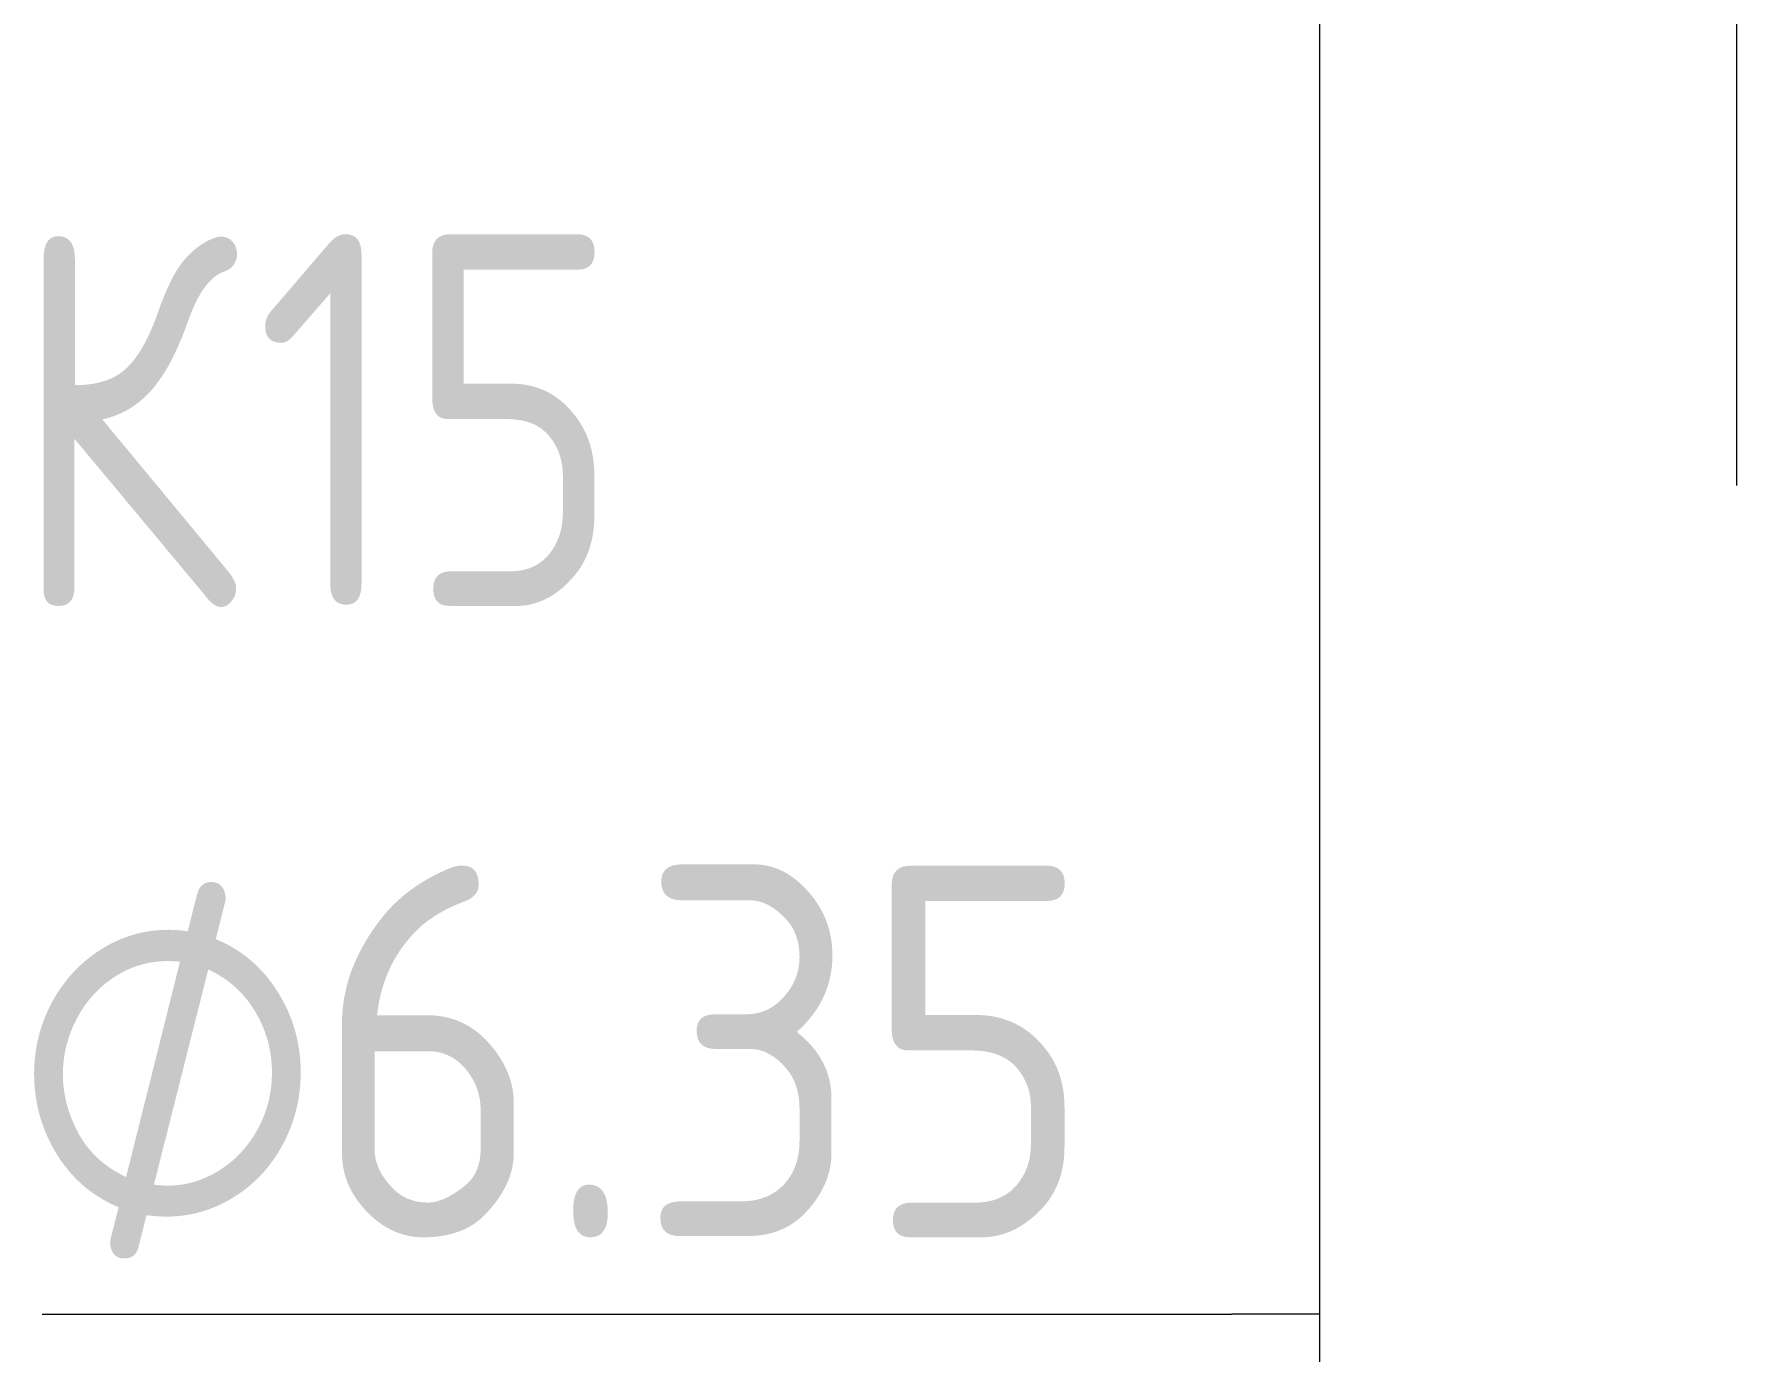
# Model space of a CAD drawing. Header units: millimetres. Extents: x -88595 to 880822, y -1054509 to -148035.
# Drawn here: x 548953 to 550098, y -279443 to -278557 of the extents above; entities that cross this region are included whole.
import ezdxf

# ---------------------------------------------------------------- set-up
doc = ezdxf.new("R2010")
doc.units = ezdxf.units.MM
for name, color, linetype, lineweight in [('Аннотация', 7, 'Continuous', 20), ('Марки', 7, 'Continuous', 20), ('Оборудование', 7, 'Continuous', 18), ('Размеры', 7, 'Continuous', 9)]:
    doc.layers.add(name, color=color, linetype=linetype, lineweight=lineweight)
doc.styles.add('$3$GOST 2.304 type A', font='GOST2304A.ttf', dxfattribs={"height": 250})
doc.styles.add('$3$GOST Common_3', font='GOST_Common.ttf', dxfattribs={"width": 0.9, "height": 250})
doc.styles.add('$7$GOST Common', font='GOST_Common.ttf', dxfattribs={"width": 0.9, "height": 250})

# ---------------------------------------------------------------- blocks, each defined once
blk = doc.blocks.new('$0$ADSK_M_Трубы - Диаметр_8-160846-В_Координация_кровля ОВ3')
at = {"layer": 'Марки'}
blk.add_line((0, 0), (8, 0), dxfattribs=at)
blk = doc.blocks.new('Кровля')
at = {"layer": 'Размеры', "lineweight": 20}
blk.add_line((562365.2, 647576.8), (562365.2, 649076.8), dxfattribs=at)

msp = doc.modelspace()

# ---------------------------------------------------------------- linework, layer by layer
at = {"layer": 'Марки'}
for p, q in [((549817.2, -277606.6), (549817.2, -279417.9)), ((549817.2, -277728.6), (549817.2, -279770.5)), ((549817.2, -279417.9), (549758.2, -279417.9))]:
    msp.add_line(p, q, dxfattribs=at)

# ---------------------------------------------------------------- block references
at = {"layer": 'Марки', "xscale": 99.99999999999993, "yscale": 99.99999999999993, "zscale": 99.99999999999993}
msp.add_blockref('$0$ADSK_M_Трубы - Диаметр_8-160846-В_Координация_кровля ОВ3', (548958.2, -279417.9), dxfattribs=at)
at = {"layer": 'Оборудование', "color": 5, "true_color": 0x0000ff}
msp.add_blockref('Кровля', (-12267.3, -926437.4), dxfattribs=at)

# ---------------------------------------------------------------- texts
at = {"layer": 'Аннотация', "color": 5, "true_color": 0x0000ff, "char_height": 250, "attachment_point": 1, "style": '$3$GOST 2.304 type A'}
for s, insert, width in [('\\fGOST 2.304 type A|b0|i0|c204|p34|;К', (548935.6, -278691.7), 200.422), ('15', (549101, -278691.7), 304.641)]:
    msp.add_mtext(s, dxfattribs=dict(at, insert=insert, width=width))
at = {"layer": 'Марки', "lineweight": 9, "char_height": 250, "attachment_point": 1}
for s, insert, width, style in [('6.35', (549139.9, -279116.3), 663.797, '$7$GOST Common'), ('\\fGOST Common|b0|i0|c254|p34|;\\W.9;⌀', (548937.5, -279116.3), 245.316, '$3$GOST Common_3')]:
    msp.add_mtext(s, dxfattribs=dict(at, insert=insert, width=width, style=style))

doc.saveas('drawing.dxf')
